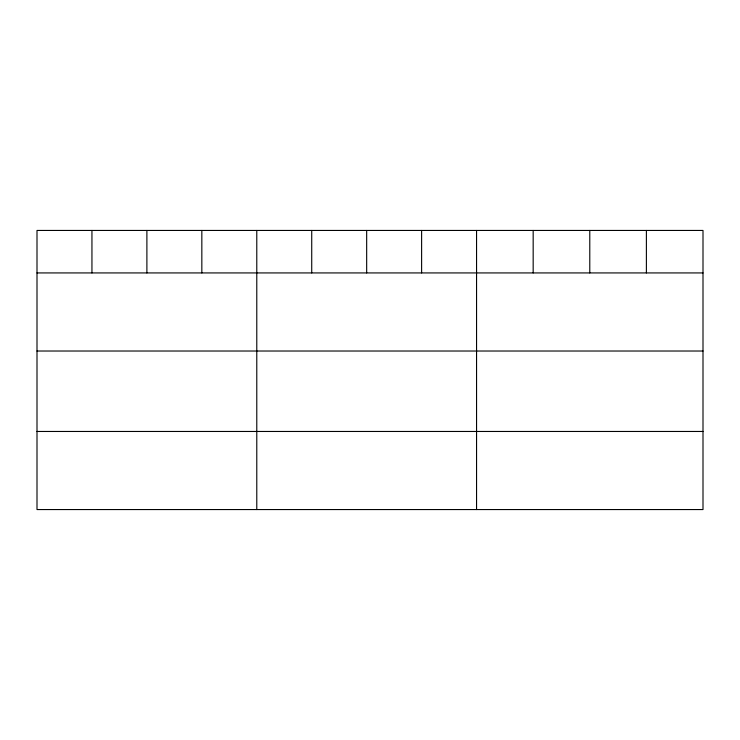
<?xml version="1.0" encoding="UTF-8"?>
<svg xmlns="http://www.w3.org/2000/svg" width="740" height="740" viewBox="0 0 740 740"><rect width="100%" height="100%" fill="white"/><g stroke="black" fill="none" stroke-linecap="round" stroke-linejoin="round"><path stroke-width="1.11" d="M703 272.93L703 509.555L37 509.555L37 230.445L703 230.445L703 272.93L37 272.93M37 351.019L703 351.019M37 431.466L703 431.466M646.39 230.445L646.39 272.93M589.78 230.445L589.78 272.93M533.17 230.445L533.17 272.93M476.56 230.445L476.56 509.555M421.615 230.445L421.615 272.93M366.67 230.445L366.67 272.93M311.725 230.445L311.725 272.93M256.78 230.445L256.78 509.555M201.835 230.445L201.835 272.93M146.89 230.445L146.89 272.93M91.945 230.445L91.945 272.93"/></g></svg>
